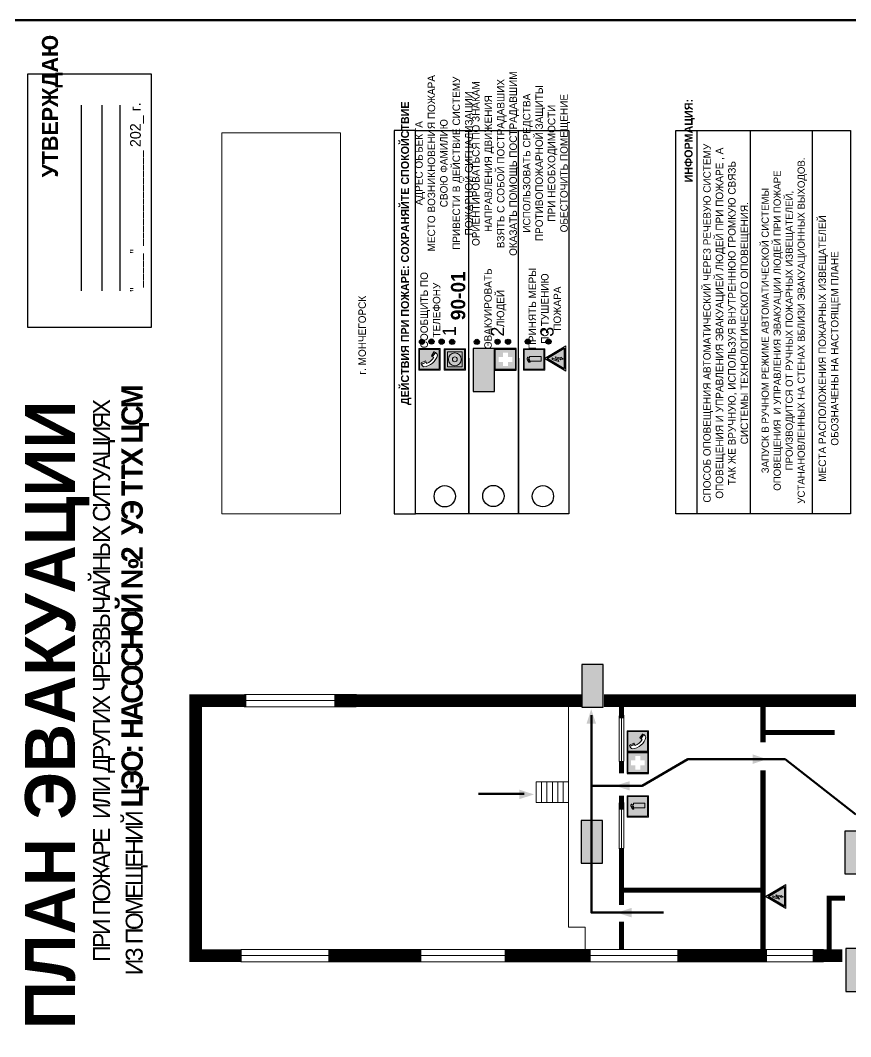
# Model space of a CAD drawing. Header units: millimetres. Extents: x 13114 to 67229, y 22859 to 38520.
# Drawn here: x 31814.6 to 32125.9, y 25869.1 to 26250 of the extents above; entities that cross this region are included whole.
import ezdxf

# ---------------------------------------------------------------- set-up
doc = ezdxf.new("R2010")
doc.units = ezdxf.units.MM
doc.layers.add('План_Штампы', color=7, linetype='Continuous')
doc.styles.add('обычный', font='arial.ttf')
picture_1 = doc.add_image_def('image1.jpg', size_in_pixel=(337, 105))

# ---------------------------------------------------------------- blocks, each defined once
blk = doc.blocks.new('A$C3E6D3DDE')
at = {"lineweight": 5}
h = blk.add_hatch(color=40, dxfattribs=at)
h.paths.add_polyline_path([(24.1, 1.45), (16.46, -11.35), (31.74, -11.35)])
h.paths.add_polyline_path([(24.09, -0.46), (30.03, -10.41), (18.14, -10.41)], flags=16)
h.paths.add_polyline_path([(24.54, -3.08), (23.41, -6.02), (25.13, -5.01), (24.33, -8.5), (24.82, -8.27), (23.79, -9.86), (23.4, -8.04), (23.8, -8.43), (24.04, -6.29), (22.39, -7.25), (23.44, -3.08)], flags=0)
h = blk.add_hatch(color=256, dxfattribs=at)
h.paths.add_polyline_path([(24.37, 0.03, 0.567511), (23.82, 0.03), (17.59, -10.4, 0.582454), (17.86, -10.88), (30.32, -10.88, 0.582149), (30.6, -10.4)])
h.paths.add_polyline_path([(24.09, -0.46), (18.14, -10.41), (30.03, -10.41)], flags=16)
h.paths.add_polyline_path([(24.54, -3.08), (23.41, -6.02), (25.13, -5.01), (24.33, -8.5), (24.82, -8.27), (23.79, -9.86), (23.4, -8.04), (23.8, -8.43), (24.04, -6.29), (22.39, -7.25), (23.44, -3.08)], flags=0)
h = blk.add_hatch(color=40, dxfattribs=at)
h.paths.add_polyline_path([(24.09, -0.46), (18.14, -10.41), (30.03, -10.41)])
h.paths.add_polyline_path([(24.82, -8.27), (23.79, -9.86), (23.4, -8.04), (23.8, -8.43), (24.04, -6.29), (22.39, -7.25), (23.44, -3.08), (24.54, -3.08), (23.41, -6.02), (25.13, -5.01), (24.33, -8.5)], flags=16)
at = {"color": 40, "lineweight": 5}
for p, q in [((16.46, -11.35), (24.1, 1.45)), ((24.1, 1.45), (31.74, -11.35))]:
    blk.add_line(p, q, dxfattribs=at)
at = {"lineweight": 5}
for p, q in [((17.59, -10.4), (23.82, 0.03)), ((24.37, 0.03), (30.6, -10.4)), ((18.14, -10.41), (24.09, -0.46)), ((23.44, -3.08), (22.39, -7.25)), ((23.41, -6.02), (24.54, -3.08)), ((25.13, -5.01), (23.41, -6.02)), ((24.54, -3.08), (23.44, -3.08)), ((24.09, -0.46), (30.03, -10.41)), ((24.33, -8.5), (25.13, -5.01)), ((17.86, -10.88), (30.32, -10.88)), ((18.14, -10.41), (30.03, -10.41)), ((22.39, -7.25), (24.04, -6.29)), ((23.8, -8.43), (23.4, -8.04)), ((23.4, -8.04), (23.79, -9.86)), ((23.79, -9.86), (24.82, -8.27)), ((24.04, -6.29), (23.8, -8.43)), ((24.82, -8.27), (24.33, -8.5))]:
    blk.add_line(p, q, dxfattribs=at)
at = {"color": 50, "lineweight": 5}
blk.add_line((31.74, -11.35), (16.46, -11.35), dxfattribs=at)
blk = doc.blocks.new('A$C456E1F9C')
at = {"lineweight": 5}
h = blk.add_hatch(color=242, dxfattribs=at)
h.paths.add_polyline_path([(0.51, -1.47), (0.51, -13.26), (12.29, -13.26), (12.29, -1.47)])
h.paths.add_polyline_path([(5.42, -4.95, -0.254479), (4.78, -5.4), (3.52, -2.53, -0.209735), (4.23, -2.4)], flags=16)
h.paths.add_polyline_path([(8.53, -8.6), (10.87, -10.17), (10.54, -10.76), (8.03, -9.13, -0.192251)], flags=16)
h.paths.add_polyline_path([(4.61, -5.49, 0.005518), (3.87, -5.72, 0.128647), (7.49, -10.01, 0.00809), (7.83, -9.33), (10.47, -10.97, -0.16736), (8.99, -12.25, -0.327862), (1.95, -3.95, -0.166952), (3.36, -2.62)], flags=16)
at = {"color": 242, "lineweight": 5}
for p, q in [((0, -13.77), (0, -0.97)), ((12.8, -0.97), (0, -0.97)), ((4.61, -5.49), (3.36, -2.62)), ((3.52, -2.53), (4.78, -5.4)), ((4.23, -2.4), (5.42, -4.95)), ((12.8, -13.77), (12.8, -0.97)), ((7.83, -9.33), (10.47, -10.97)), ((8.03, -9.13), (10.54, -10.76)), ((10.81, -10.12), (8.53, -8.6)), ((10.54, -10.76), (10.8, -10.3)), ((10.8, -10.3), (10.81, -10.12)), ((0, -13.77), (12.8, -13.77))]:
    blk.add_line(p, q, dxfattribs=at)
blk.add_lwpolyline([(0.51, -1.47), (12.29, -1.47), (12.29, -13.26), (0.51, -13.26)], close=True, dxfattribs=at)
for centre, radius, start, end in [((4.59, -5.34), 2.99, 114.28453, 152.19739), ((11.12, -3.31), 9.19, 183.99153, 256.60086), ((4.02, -3.27), 0.891, 76.32839, 123.70924), ((14.98, -39.1), 35.17, 107.14873, 108.41345), ((13.86, -0.94), 11.08, 205.55365, 234.87622), ((4.68, -4.59), 0.824, 276.9621, 334.07228), ((-13.31, 0.8), 23.44, 332.54871, 334.40268), ((8.94, -9.5), 0.989, 114.40924, 157.93883), ((7.87, -9.46), 3, 291.92908, 329.9329)]:
    blk.add_arc(centre, radius, start, end, dxfattribs=at)
blk = doc.blocks.new('A$C54414219')
at = {"true_color": 0xffffff}
h = blk.add_hatch(color=7, dxfattribs=at)
h.paths.add_polyline_path([(2.39, -9.45), (2.39, -18.3), (11.23, -18.3), (11.23, -9.45)], flags=0)
h.paths.add_polyline_path([(10.71, -13.87, -1), (2.92, -13.87, -1)], flags=0)
h.paths.add_polyline_path([(8.3, -13.87, -1), (5.33, -13.87, -1)], flags=0)
h.paths.add_polyline_path([(0.41, -7.47), (0.41, -20.27), (13.21, -20.27), (13.21, -7.47)])
h.paths.add_polyline_path([(0.92, -19.77), (12.71, -19.77), (12.71, -7.98), (0.92, -7.98)], flags=16)
h.paths.add_polyline_path([(11.23, -9.45), (11.23, -18.3), (2.39, -18.3), (2.39, -9.45)], flags=0)
at = {"lineweight": 5}
h = blk.add_hatch(color=242, dxfattribs=at)
h.paths.add_polyline_path([(12.71, -7.98), (0.92, -7.98), (0.92, -19.77), (12.71, -19.77)])
h.paths.add_polyline_path([(11.23, -18.3), (2.39, -18.3), (2.39, -9.45), (11.23, -9.45)], flags=16)
h.paths.add_polyline_path([(10.71, -13.87, -1), (2.92, -13.87, -1)], flags=0)
h.paths.add_polyline_path([(8.3, -13.87, -1), (5.33, -13.87, -1)], flags=0)
at = {"true_color": 0xffffff}
h = blk.add_hatch(color=7, dxfattribs=at)
h.paths.add_polyline_path([(2.39, -9.45), (2.39, -18.3), (11.23, -18.3), (11.23, -9.45)])
h.paths.add_polyline_path([(10.71, -13.87, -1), (2.92, -13.87, -1)], flags=16)
h.paths.add_polyline_path([(8.3, -13.87, -1), (5.33, -13.87, -1)], flags=0)
at = {"lineweight": 5}
h = blk.add_hatch(color=242, dxfattribs=at)
h.paths.add_polyline_path([(2.92, -13.87, 1), (10.71, -13.87, 1)])
h.paths.add_polyline_path([(8.3, -13.87, -1), (5.33, -13.87, -1)], flags=16)
at = {"color": 242, "lineweight": 5}
for p, q in [((0.41, -20.27), (0.41, -7.47)), ((0.41, -7.47), (13.21, -7.47)), ((0.41, -7.47), (13.21, -7.47)), ((13.21, -20.27), (13.21, -7.47)), ((0.41, -20.27), (13.21, -20.27))]:
    blk.add_line(p, q, dxfattribs=at)
for points in [[(0.92, -7.98), (12.71, -7.98), (12.71, -19.77), (0.92, -19.77)], [(2.39, -9.45), (11.23, -9.45), (11.23, -18.3), (2.39, -18.3)]]:
    blk.add_lwpolyline(points, close=True, dxfattribs=at)
for radius in [3.89, 1.49]:
    blk.add_circle((6.81, -13.87), radius, dxfattribs=at)
blk = doc.blocks.new('A$C32E8229D')
at = {"true_color": 0xffffff}
blk.add_hatch(color=7, dxfattribs=at).paths.add_polyline_path([(0, 0), (0, -8), (16, -8), (16, 0)])
h = blk.add_hatch(color=126)
h.paths.add_polyline_path([(0.2, -0.2), (15.8, -0.2), (15.8, -7.8), (0.2, -7.8)])
h.paths.add_polyline_path([(13.49, -2.05), (12.08, -2.05), (11.37, -2.63, 0.162397), (11.29, -2.84), (11.29, -3.63), (10.35, -3.63), (10.35, -4.05), (11.68, -4.05), (11.68, -3.48), (12.26, -4.28), (11.29, -5.1), (11.29, -6.78), (11.85, -6.78), (11.85, -5.44), (12.8, -4.64), (12.8, -5.94), (14.46, -5.94), (14.46, -5.39), (13.45, -5.39), (13.45, -3.97), (12.46, -2.59), (13.15, -2.59), (13.69, -3.34), (14.18, -3)], flags=16)
h.paths.add_polyline_path([(10.74, -1.82, 1), (11.8, -1.82, 1)], flags=16)
h.paths.add_polyline_path([(9.39, -3.59), (5.99, -3.59), (6.56, -3.03), (5.91, -3.03), (5.1, -3.83), (5.91, -4.64), (6.56, -4.64), (5.99, -4.09), (9.39, -4.09)], flags=16)
h.paths.add_polyline_path([(4.29, -1.08), (1.72, -1.08), (1.72, -6.6), (4.29, -6.6)], flags=16)
at = {"color": 126}
blk.add_lwpolyline([(16, -8), (0, -8), (0, 0), (16, 0)], close=True, dxfattribs=at)
blk = doc.blocks.new('A$C18900ED3')
h = blk.add_hatch(color=126)
h.paths.add_polyline_path([(-0.18, -0.18), (-7.02, -0.18), (-7.02, -7.02), (-0.18, -7.02)])
h.paths.add_polyline_path([(-5.89, -4.46), (-5.89, -2.77), (-4.46, -2.77), (-4.46, -1.31), (-2.77, -1.31), (-2.77, -2.77), (-1.33, -2.77), (-1.33, -4.46), (-2.77, -4.46), (-2.77, -5.89), (-4.46, -5.89), (-4.46, -4.46)], flags=16)
at = {"color": 126}
for p, q in [((-7.2, 0), (-7.2, -7.2)), ((0, 0), (-7.2, 0)), ((0, -7.2), (0, 0)), ((-7.02, -7.02), (-7.02, -0.18)), ((-7.02, -0.18), (-0.18, -0.18)), ((-0.18, -0.18), (-0.18, -7.02)), ((-7.2, -7.2), (0, -7.2)), ((-0.18, -7.02), (-7.02, -7.02))]:
    blk.add_line(p, q, dxfattribs=at)
blk = doc.blocks.new('A$C3AD82952')
at = {"true_color": 0xf5f5ff}
h = blk.add_hatch(color=7, dxfattribs=at)
h.dxf.hatch_style = 1
h.paths.add_polyline_path([(8.21, 8.73, 0.414214), (7.89, 9.05), (7.22, 9.05), (7.22, 9.92), (7.59, 9.92, 1), (7.57, 10.36), (7.22, 10.36), (7.22, 10.6), (6.43, 10.6), (6.43, 10.36), (6.01, 10.36), (4.74, 9.59), (4.74, 8.69), (4.98, 8.73), (4.98, 9.26), (6.12, 9.91), (6.43, 9.91), (6.43, 9.05), (5.76, 9.05, 0.414214), (5.44, 8.73), (5.44, 2.2), (8.21, 2.2)], flags=0)
h.paths.add_polyline_path([(12.8, 12.8), (0, 12.8), (0, 0), (12.8, 0)])
h.paths.add_polyline_path([(0.51, 12.29), (12.29, 12.29), (12.29, 0.51), (0.51, 0.51)], flags=16)
h.paths.add_polyline_path([(4.74, 9.59), (6.01, 10.36), (6.43, 10.36), (6.43, 10.6), (7.22, 10.6), (7.22, 10.36), (7.59, 10.36, -0.94586), (7.59, 9.92), (7.22, 9.92), (7.22, 9.05), (7.89, 9.05, -0.414214), (8.21, 8.73), (8.21, 2.2), (5.44, 2.2), (5.44, 8.73, -0.414214), (5.76, 9.05), (6.43, 9.05), (6.43, 9.91), (6.12, 9.91), (4.98, 9.26), (4.98, 8.73), (4.74, 8.69)], flags=0)
h = blk.add_hatch(color=242)
h.dxf.hatch_style = 1
h.paths.add_polyline_path([(12.29, 12.29), (0.51, 12.29), (0.51, 0.51), (12.29, 0.51)])
h.paths.add_polyline_path([(4.74, 8.69), (4.74, 9.59), (6.01, 10.36), (6.43, 10.36), (6.43, 10.6), (7.22, 10.6), (7.22, 10.36), (7.59, 10.36, -0.94586), (7.59, 9.92), (7.22, 9.92), (7.22, 9.05), (7.89, 9.05, -0.414214), (8.21, 8.73), (8.21, 2.2), (5.44, 2.2), (5.44, 8.73, -0.414214), (5.76, 9.05), (6.43, 9.05), (6.43, 9.91), (6.12, 9.91), (4.98, 9.26), (4.98, 8.73)], flags=16)
h = blk.add_hatch(color=7, dxfattribs=at)
h.dxf.hatch_style = 1
h.paths.add_polyline_path([(8.21, 8.73, 0.414214), (7.89, 9.05), (7.22, 9.05), (7.22, 9.92), (7.59, 9.92, 1), (7.57, 10.36), (7.22, 10.36), (7.22, 10.6), (6.43, 10.6), (6.43, 10.36), (6.01, 10.36), (4.74, 9.59), (4.74, 8.69), (4.98, 8.73), (4.98, 9.26), (6.12, 9.91), (6.43, 9.91), (6.43, 9.05), (5.76, 9.05, 0.414214), (5.44, 8.73), (5.44, 2.2), (8.21, 2.2)])
at = {"color": 242, "lineweight": 5}
for p, q in [((0, 0), (0, 12.8)), ((0, 12.8), (12.8, 12.8)), ((12.8, 0), (12.8, 12.8)), ((6.01, 10.36), (4.74, 9.59)), ((4.74, 9.59), (4.74, 8.69)), ((4.74, 8.69), (4.98, 8.73)), ((4.98, 9.26), (6.12, 9.91)), ((4.98, 8.73), (4.98, 9.26)), ((5.44, 2.2), (5.44, 8.73)), ((5.76, 9.05), (6.43, 9.05)), ((6.01, 10.36), (6.43, 10.36)), ((6.12, 9.91), (6.43, 9.91)), ((7.22, 10.6), (6.43, 10.6)), ((6.43, 10.6), (6.43, 10.36)), ((6.43, 9.91), (6.43, 9.05)), ((7.22, 10.36), (7.22, 10.6)), ((7.59, 10.36), (7.22, 10.36)), ((7.22, 9.05), (7.22, 9.92)), ((7.59, 9.92), (7.22, 9.92)), ((7.89, 9.05), (7.22, 9.05)), ((8.21, 2.2), (8.21, 8.73)), ((0, 0), (12.8, 0)), ((5.44, 2.2), (8.21, 2.2))]:
    blk.add_line(p, q, dxfattribs=at)
blk.add_lwpolyline([(0.51, 12.29), (12.29, 12.29), (12.29, 0.51), (0.51, 0.51)], close=True, dxfattribs=at)
for centre, radius, start, end in [((5.76, 8.73), 0.32, 90, 180), ((7.58, 10.14), 0.223, 273.18746, 86.81254), ((7.89, 8.73), 0.32, 0, 90)]:
    blk.add_arc(centre, radius, start, end, dxfattribs=at)
blk = doc.blocks.new('A$C7B4425F7')
at = {"true_color": 0xffffff}
blk.add_hatch(color=7, dxfattribs=at).paths.add_polyline_path([(0, 0), (-16, 0), (-16, -8), (0, -8)])
h = blk.add_hatch(color=126)
h.paths.add_polyline_path([(-0.2, -0.2), (-15.8, -0.2), (-15.8, -7.8), (-0.2, -7.8)])
h.paths.add_polyline_path([(-11.76, -2.03), (-11.76, -3.66), (-11.17, -3.66, -0.568275), (-11.17, -6.18), (-12.58, -6.18), (-12.58, -2.03)], flags=16)
h.paths.add_polyline_path([(-13.33, -4.12, -0.495768), (-13.59, -6.18), (-15.03, -6.18), (-15.03, -2.03), (-13.59, -2.03, -0.487973)], flags=16)
h.paths.add_polyline_path([(-10.25, -2.03), (-9.48, -2.03), (-9.48, -6.18), (-10.25, -6.18)], flags=16)
h.paths.add_polyline_path([(-13.84, -3.69), (-14.24, -3.69), (-14.24, -3.03), (-13.9, -3.03, -0.692621)], flags=0)
h.paths.add_polyline_path([(-9.15, -2.03), (-8.4, -2.03), (-8.04, -3.07), (-7.68, -2.03), (-6.93, -2.03), (-7.64, -4.1), (-6.93, -6.18), (-7.68, -6.18), (-8.04, -5.14), (-8.4, -6.18), (-9.15, -6.18), (-8.44, -4.1)], flags=16)
h.paths.add_polyline_path([(-11.76, -4.46), (-11.42, -4.46, -0.692621), (-11.36, -5.12), (-11.76, -5.12)], flags=0)
h.paths.add_polyline_path([(-13.9, -5.2), (-14.24, -5.2), (-14.24, -4.55), (-13.84, -4.55, -0.708038)], flags=0)
edge = h.paths.add_edge_path(flags=16)
edge.add_ellipse((-5.51, -4.08), major_axis=(0, 2.05), ratio=0.586184, start_angle=0, end_angle=360)
edge = h.paths.add_edge_path(flags=0)
edge.add_ellipse((-5.51, -4.08), major_axis=(0, 1.14), ratio=0.454828, start_angle=0, end_angle=360)
h.paths.add_polyline_path([(-4.13, -4.96, 0.377264), (-3.48, -4.52, 0.0555), (-3.16, -2.03), (-1.66, -2.03), (-1.66, -4.96), (-0.96, -4.96), (-0.96, -7.01), (-1.75, -7.01), (-1.75, -6.18), (-3.3, -6.18), (-3.3, -7.02), (-4.13, -7.02)], flags=16)
h.paths.add_polyline_path([(-2.73, -2.91), (-2.28, -2.91), (-2.28, -4.96), (-3.05, -4.96, 0.079136)], flags=0)
at = {"color": 126}
blk.add_lwpolyline([(-16, -8), (0, -8), (0, 0), (-16, 0)], close=True, dxfattribs=at)

msp = doc.modelspace()

# ---------------------------------------------------------------- hatches: boundary and pattern name
at = {"lineweight": 0}
h = msp.add_hatch(color=256, dxfattribs=at)
h.dxf.hatch_style = 1
h.paths.add_polyline_path([(31965.17, 26128.55, 1), (31965.17, 26130.48, 1)])
h = msp.add_hatch(color=256, dxfattribs=at)
h.dxf.hatch_style = 1
h.paths.add_polyline_path([(31968.76, 26128.65, 1), (31968.76, 26130.59, 1)])
h = msp.add_hatch(color=256, dxfattribs=at)
h.dxf.hatch_style = 1
h.paths.add_polyline_path([(31972.57, 26128.62, 1), (31972.57, 26130.55, 1)])
h = msp.add_hatch(color=256, dxfattribs=at)
h.dxf.hatch_style = 1
h.paths.add_polyline_path([(31976.5, 26128.53, 1), (31976.5, 26130.46, 1)])
h = msp.add_hatch(color=256, dxfattribs=at)
h.dxf.hatch_style = 1
h.paths.add_polyline_path([(31985.76, 26128.54, 1), (31985.76, 26130.48, 1)])
h = msp.add_hatch(color=256, dxfattribs=at)
h.dxf.hatch_style = 1
h.paths.add_polyline_path([(31993.54, 26128.58, 1), (31993.54, 26130.52, 1)])
h = msp.add_hatch(color=256, dxfattribs=at)
h.dxf.hatch_style = 1
h.paths.add_polyline_path([(31997.45, 26128.58, 1), (31997.45, 26130.51, 1)])
h = msp.add_hatch(color=256, dxfattribs=at)
h.dxf.hatch_style = 1
h.paths.add_polyline_path([(32004.87, 26128.64, 1), (32004.87, 26130.57, 1)])
h = msp.add_hatch(color=256, dxfattribs=at)
h.dxf.hatch_style = 1
h.paths.add_polyline_path([(32012.64, 26128.64, 1), (32012.64, 26130.57, 1)])

# ---------------------------------------------------------------- linework, layer by layer
at = {"color": 6, "lineweight": 100}
msp.add_lwpolyline([(31794.54, 25855.02), (32394.54, 25855.02), (32394.54, 26250.02), (31794.54, 26250.02)], close=True, dxfattribs=at)
for points in [[(31817.46, 26134.91), (31817.46, 26229.91), (31863.66, 26229.91), (31863.66, 26134.91)], [(31962.82, 26065.01), (31962.82, 26208.77), (31954.77, 26208.77), (31954.77, 26065.01)], [(31962.82, 26065.01), (31962.82, 26208.77), (32020.22, 26208.77), (32020.22, 26065.01)]]:
    msp.add_lwpolyline(points, close=True)
for points in [[(31837.51, 26148.66), (31837.51, 26218.19)], [(31845.27, 26148.66), (31845.27, 26218.19)], [(31852.06, 26148.66), (31852.06, 26218.19)], [(31982.81, 26123.42), (31982.81, 26065.01), (31982.81, 26208.77)], [(32001.39, 26123.42), (32001.39, 26065.01), (32001.39, 26208.77)]]:
    msp.add_lwpolyline(points)
at = {"color": 0}
msp.add_lwpolyline([(32060.37, 26065.01), (32060.37, 26208.77), (32125.82, 26208.77), (32125.82, 26065.01)], close=True, dxfattribs=at)
for points in [[(32068.42, 26065.01), (32068.42, 26208.77)], [(32088.42, 26065.01), (32088.42, 26208.77)], [(32111.67, 26065.01), (32111.67, 26208.77)]]:
    msp.add_lwpolyline(points, dxfattribs=at)
at = {"lineweight": 100, "const_width": 4.75}
for points in [[(31899.28, 25995.04), (31880.32, 25995.04), (31880.32, 25899.47), (31897.54, 25899.47)], [(32025.33, 25995.04), (31932.34, 25995.04)], [(32044.34, 25995.04), (32033.48, 25995.04)], [(32219.49, 25995.04), (32044.34, 25995.04)], [(31930.09, 25899.47), (31965, 25899.47)], [(31996.21, 25899.47), (32028.43, 25899.47)], [(32060.98, 25899.47), (32094.55, 25899.47)], [(32111.66, 25899.47), (32122.83, 25899.47)]]:
    msp.add_lwpolyline(points, dxfattribs=at)
at = {"lineweight": 0}
for points in [[(31898.69, 25997.3), (31940.59, 25997.3)], [(31899.28, 25995.04), (31941.18, 25995.04)], [(32020.13, 25964.64), (32020.13, 25994.66)], [(31898.58, 25992.69), (31940.49, 25992.69)], [(32039.08, 25972.18), (32039.08, 25989.38)], [(32040.02, 25972.44), (32040.02, 25989.64)], [(32040.94, 25972.35), (32040.94, 25989.55)], [(32020.13, 25956.85), (32020.13, 25910.16), (32026.35, 25910.16), (32026.35, 25899.98)], [(32039.08, 25939.54), (32039.08, 25956.74)], [(32040.02, 25939.8), (32040.02, 25957)], [(32040.94, 25939.71), (32040.94, 25956.91)], [(31897.29, 25901.78), (32115.73, 25901.78)], [(31897.54, 25899.47), (32115.99, 25899.47)], [(31897.25, 25897.19), (32115.7, 25897.19)]]:
    msp.add_lwpolyline(points, dxfattribs=at)
at = {"lineweight": 0, "const_width": 1.9}
for points in [[(32040.02, 25994.2), (32040.02, 25988.41)], [(32093.06, 25979.38), (32093.06, 25995.36)], [(32093.06, 25983.11), (32119.97, 25983.11)], [(32040.02, 25972.44), (32040.02, 25967.81)], [(32040.02, 25924.05), (32093.06, 25924.05), (32093.06, 25968.96)], [(32040.02, 25959.47), (32040.02, 25954.15)], [(32040.02, 25939.8), (32040.02, 25918.5)], [(32093.06, 25924.05), (32093.06, 25901.9)], [(32117.91, 25900.78), (32117.91, 25920.98), (32123.81, 25920.98)], [(32040.02, 25901.78), (32040.02, 25912.25)]]:
    msp.add_lwpolyline(points, dxfattribs=at)
at = {"color": 126, "lineweight": 100, "true_color": 0x008754}
for points in [[(32127.9, 25952.36), (32101.31, 25973.13), (32064.88, 25973.13), (32047.69, 25963.09), (32028.73, 25963.09), (32028.73, 25989.62)], [(32055.78, 25915.58), (32028.73, 25915.58), (32028.73, 25963.09)], [(31986.36, 25960.1), (32003.54, 25960.1)]]:
    msp.add_lwpolyline(points, dxfattribs=at)
at = {"lineweight": 0}
for points in [[(32008.01, 25964.64), (32010.03, 25964.64), (32010.03, 25956.85), (32008.01, 25956.85)], [(32010.03, 25964.64), (32012.05, 25964.64), (32012.05, 25956.85), (32010.03, 25956.85)], [(32012.05, 25964.64), (32014.07, 25964.64), (32014.07, 25956.85), (32012.05, 25956.85)], [(32014.07, 25964.64), (32016.09, 25964.64), (32016.09, 25956.85), (32014.07, 25956.85)], [(32016.09, 25964.64), (32018.11, 25964.64), (32018.11, 25956.85), (32016.09, 25956.85)], [(32018.11, 25964.64), (32020.13, 25964.64), (32020.13, 25956.85), (32018.11, 25956.85)]]:
    msp.add_lwpolyline(points, close=True, dxfattribs=at)
for centre, radius in [((31965.17, 26129.52), 0.966), ((31968.76, 26129.62), 0.966), ((31972.57, 26129.58), 0.966), ((31976.5, 26129.5), 0.966), ((31985.76, 26129.51), 0.966), ((31993.54, 26129.55), 0.966), ((31997.45, 26129.54), 0.966), ((32004.87, 26129.6), 0.966), ((32012.64, 26129.61), 0.966), ((31973.74, 26071.63), 3.98), ((31991.97, 26071.73), 3.98), ((32010.54, 26071.66), 3.98)]:
    msp.add_circle(centre, radius)
at = {"layer": 'План_Штампы', "color": 126, "true_color": 0x008754}
for points in [[(32030.45, 25986.41), (32026.9, 25986.42), (32028.66, 25991.86)], [(32089.18, 25971.32), (32089.19, 25974.87), (32094.63, 25973.11)], [(32043.12, 25964.89), (32043.11, 25961.34), (32037.66, 25963.1)], [(32001.72, 25958.11), (32001.73, 25961.66), (32007.18, 25959.9)], [(32043.77, 25917.35), (32043.76, 25913.8), (32038.31, 25915.56)]]:
    msp.add_solid(points, dxfattribs=at)

# ---------------------------------------------------------------- block references
at = {"rotation": 90}
for name, p, xscale, yscale, zscale in [('A$C3E6D3DDE', (32012.03, 26108.2), 0.625, 0.625, 0.625), ('A$C456E1F9C', (31963.36, 26118.96), 0.625, 0.625, 0.625), ('A$C54414219', (31968.84, 26118.7), 0.625, 0.625, 0.625), ('A$C18900ED3', (31992.49, 26126.96), 1.111111111007631, 1.111111111007631, 1.111111111007631), ('A$C3AD82952', (32011.22, 26118.91), 0.625, 0.625, 0.625), ('A$C456E1F9C', (32041.52, 25975.75), 0.625, 0.625, 0.625), ('A$C18900ED3', (32042.12, 25975.75), 1.111111111007631, 1.111111111007631, 1.111111111007631), ('A$C3AD82952', (32050.12, 25951.42), 0.625, 0.625, 0.625), ('A$C3E6D3DDE', (32094.91, 25907.32), 0.59375, 0.59375, 0.59375)]:
    msp.add_blockref(name, p, dxfattribs=dict(at, xscale=xscale, yscale=yscale, zscale=zscale))
at = {"xscale": -1, "rotation": 90}
for p in [(31984.34, 26126.96), (32024.91, 25950.14)]:
    msp.add_blockref('A$C32E8229D', p, dxfattribs=at)
at = {"layer": 'План_Штампы', "rotation": 90}
for p in [(32025.11, 26008.64), (32124.07, 25902.08)]:
    msp.add_blockref('A$C7B4425F7', p, dxfattribs=at)
at = {"layer": 'План_Штампы', "color": 126, "true_color": 0x008754, "xscale": 1.012510887696, "yscale": 1.012510887696, "zscale": 1.012510887696, "rotation": 89.99786532371444}
msp.add_blockref('A$C32E8229D', (32123.9, 25929.98), dxfattribs=at)

# ---------------------------------------------------------------- texts
at = {"lineweight": 0, "rotation": 90, "style": 'обычный'}
for s, insert, char_height, width, attachment_point in [('\\pi-18,l18,t18;{\\fProxima Nova Rg|b1|i0|c204|p2;УТВЕРЖДАЮ\\H1.1997x; }', (31826.58, 26217.85), 6, 126.6484, 5), ('\\pi-8.4,l8.4,t8.4;{\\fProxima Nova Rg|b0|i0|c204|p2;АДРЕС ОБЪЕКТА\\PМЕСТО ВОЗНИКНОВЕНИЯ ПОЖАРА \\PСВОЮ ФАМИЛИЮ\\PПРИВЕСТИ В ДЕЙСТВИЕ СИСТЕМУ \\PПОЖАРНОЙ СИГНАЛИЗАЦИИ}', (31973.8, 26196.46), 2.8, 126.6484, 5), ('\\pi-8.4,l8.4,t8.4;{\\fProxima Nova Rg|b0|i0|c204|p2;ОРИЕНТИРОВАТЬСЯ ПО ЗНАКАМ \\PНАПРАВЛЕНИЯ ДВИЖЕНИЯ\\PВЗЯТЬ С СОБОЙ ПОСТРАДАВШИХ\\PОКАЗАТЬ ПОМОЩЬ ПОСТРАДАВШИМ}', (31992.78, 26196.32), 2.8, 126.6484, 5), ('\\pi-8.4,l8.4,t8.4;{\\fProxima Nova Rg|b0|i0|c204|p2;ИСПОЛЬЗОВАТЬ СРЕДСТВА \\PПРОТИВОПОЖАРНОЙ ЗАЩИТЫ \\PПРИ НЕОБХОДИМОСТИ \\PОБЕСТОЧИТЬ ПОМЕЩЕНИЕ}', (32011.85, 26196.48), 2.8, 126.6484, 5), ('{\\fProxima Nova Rg|b1|i0|c204|p2;ДЕЙСТВИЯ ПРИ ПОЖАРЕ: СОХРАНЯЙТЕ СПОКОЙСТВИЕ\\H1.6644x; }', (31959.26, 26162.72), 3, 175.1736, 5), ('{\\fProxima Nova Rg|b1|i0|c204|p2;ИНФОРМАЦИЯ:\\H1.1997x; }', (32065.56, 26204.91), 3, 175.1736, 5), ('{\\fArial Narrow|b0|i0|c204|p34;"_____" ______________ \\fProxima Nova Rg|b0|i0|c204|p2;202_ г. }', (31858.34, 26183.81), 4, 78.6503, 5), ('{\\fProxima Nova Rg|b0|i0|c204|p2;СПОСОБ ОПОВЕЩЕНИЯ АВТОМАТИЧЕСКИЙ ЧЕРЕЗ РЕЧЕВУЮ СИСТЕМУ ОПОВЕЩЕНИЯ И УПРАВЛЕНИЯ ЭВАКУАЦИЕЙ ЛЮДЕЙ ПРИ ПОЖАРЕ , А ТАК ЖЕ ВРУЧНУЮ, ИСПОЛЬЗУЯ ВНУТРЕННЮЮ ГРОМКУЮ СВЯЗЬ СИСТЕМЫ ТЕХНОЛОГИЧЕСКОГО ОПОВЕЩЕНИЯ.}', (32079.46, 26136.51), 2.8, 137.0334, 5), ('{\\fProxima Nova Rg|b0|i0|c204|p2;\\P\\pt8.1;ЗАПУСК В РУЧНОМ РЕЖИМЕ АВТОМАТИЧЕСКОЙ СИСТЕМЫ ОПОВЕЩЕНИЯ  И УПРАВЛЕНИЯ ЭВАКУАЦИИ ЛЮДЕЙ ПРИ ПОЖАРЕ ПРОИЗВОДИТСЯ ОТ РУЧНЫХ ПОЖАРНЫХ ИЗВЕЩАТЕЛЕЙ, УСТАНАНОВЛЕННЫХ НА СТЕНАХ ВБЛИЗИ ЭВАКУАЦИОННЫХ ВЫХОДОВ. }', (32098.76, 26133.73), 2.7, 131.4512, 5), ('\\pt8.4;{\\fProxima Nova Rg|b0|i0|c204|p2;\\PМЕСТА РАСПОЛОЖЕНИЯ ПОЖАРНЫХ ИЗВЕЩАТЕЛЕЙ ОБОЗНАЧЕНЫ НА НАСТОЯЩЕМ ПЛАНЕ}', (32115.68, 26127.03), 2.8, 118.5618, 5), ('{\\fProxima Nova Rg|b0|i0|c204|p2;СООБЩИТЬ ПО \\PТЕЛЕФОНУ}', (31968.36, 26141.39), 2.8, 126.6484, 5), ('{\\fProxima Nova Rg|b1|i0|c204|p2;\\H1.0714x;90-01\\fProxima Nova Rg|b0|i0|c204|p2;\\H0.93331x; \\H1.3449x; }', (31978.78, 26146.78), 5, 126.6484, 5), ('{\\fProxima Nova Rg|b0|i0|c204|p2;ЭВАКУИРОВАТЬ \\PЛЮДЕЙ}', (31992.69, 26142), 2.8, 126.6484, 5), ('{\\fProxima Nova Rg|b0|i0|c204|p2;ПРИНЯТЬ МЕРЫ \\PПО ТУШЕНИЮ \\PПОЖАРА}', (32011.27, 26141.96), 2.8, 126.6484, 5), ('\\pi-8.4,l8.4,t8.4;{\\fProxima Nova Rg|b0|i0|c204|p2;г. МОНЧЕГОРСК\\H1.1997x; }', (31942.78, 26132.01), 2.8, 126.6484, 5), ('{\\fProxima Nova Rg|b0|i0|c204|p2;1\\H1.1667x; }', (31975.43, 26133.49), 5, 126.6484, 5), ('{\\fProxima Nova Rg|b0|i0|c204|p2;2\\H1.1967x; }', (31993.51, 26133.34), 5, 126.6484, 5), ('{\\fProxima Nova Rg|b0|i0|c204|p2;3\\H1.1967x; }', (32012.09, 26133.28), 5, 126.6484, 5), ('{\\fProxima Nova Rg|b1|i0|c204|p2;ПЛАН ЭВАКУАЦИИ}', (31816.38, 25871.9), 18.7, 419.8066, 1)]:
    msp.add_mtext(s, dxfattribs=dict(at, insert=insert, char_height=char_height, width=width, attachment_point=attachment_point))
at = {"color": 0, "lineweight": 0, "insert": (31841.67, 26002.17), "char_height": 8, "width": 449.2158, "attachment_point": 5, "rotation": 90, "style": 'обычный'}
msp.add_mtext('{\\fArial Black|b1|i0|c204|p34;\\H2x;\\T0.85;  \\fArial Narrow|b0|i0|c204|p34;\\H0.8x;\\W0.9;\\P\\fProxima Nova Rg|b0|i0|c204|p2;\\H0.5x;\\W1;\\C256;ПРИ ПОЖАРЕ  ИЛИ ДРУГИХ ЧРЕЗВЫЧАЙНЫХ СИТУАЦИЯХ  \\PИЗ ПОМЕЩЕНИЙ \\fProxima Nova Rg|b1|i0|c204|p2;\\H1.25x;ЦЭО: НАСОСНОЙ №2  УЭ ТТХ ЦСМ}', dxfattribs=at)

# ---------------------------------------------------------------- pictures from other files: only their frames are drawn
at = {"color": 7, "lineweight": 0, "true_color": 0xf5f5ff}
image = msp.add_image(picture_1, insert=(31934.64, 26065.01), size_in_units=(142.81, 44.5), rotation=90, dxfattribs=at)
image.dxf.flags = 7

doc.saveas('drawing.dxf')
